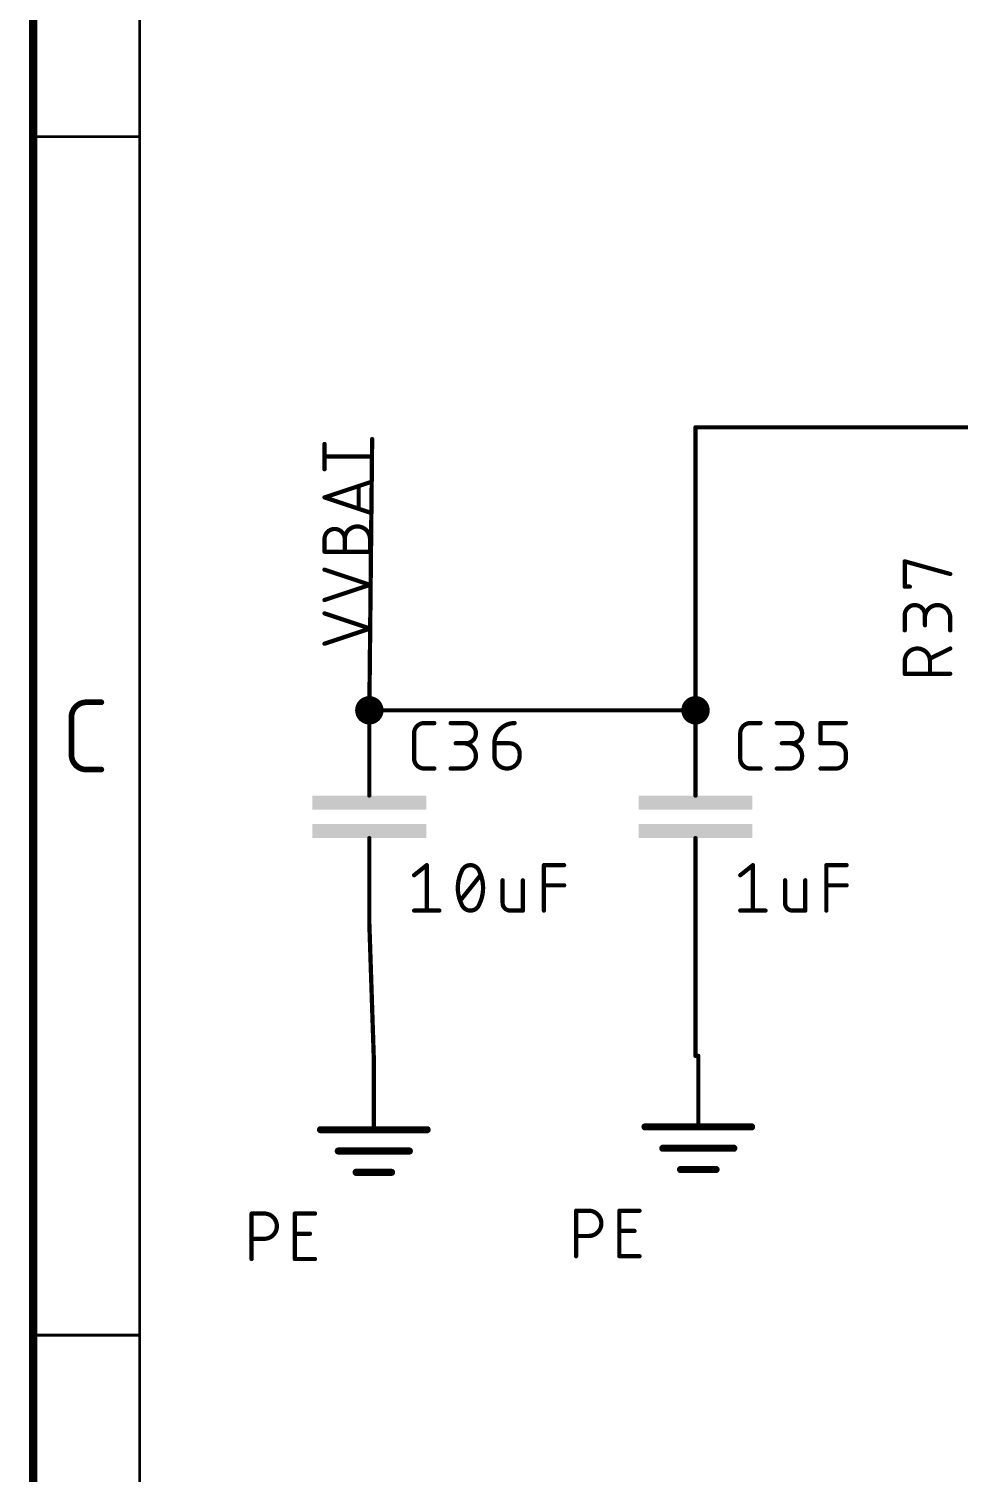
# Model space of a CAD drawing. Extents: x 3 to 264, y 2 to 181.
# Drawn here: x 3 to 36.2, y 43.9 to 95.6 of the extents above; entities that cross this region are included whole.
import ezdxf

# ---------------------------------------------------------------- set-up
doc = ezdxf.new("R2010")
doc.units = 0
for name, color, linetype in [('91', 122, 'CONTINUOUS'), ('94', 12, 'CONTINUOUS'), ('95', 251, 'CONTINUOUS'), ('96', 251, 'CONTINUOUS')]:
    doc.layers.add(name, color=color, linetype=linetype)

# ---------------------------------------------------------------- blocks, each defined once
blk = doc.blocks.new('RECT')
blk.add_solid([(-0.5, -0.5), (0.5, -0.5), (-0.5, 0.5), (0.5, 0.5)])

msp = doc.modelspace()

# ---------------------------------------------------------------- linework, layer by layer
at = {"layer": '91', "const_width": 0.1524}
for points in [[(37.46, 81.32), (26.78, 81.32)], [(26.78, 81.32), (26.78, 71.2)], [(15.12, 71.2), (15.22, 80.9)], [(15.12, 71.2), (26.78, 71.2)], [(15.12, 63.58), (15.28, 58.74)], [(26.78, 63.58), (26.78, 58.84)], [(26.78, 58.84), (26.88, 58.84)]]:
    msp.add_lwpolyline(points, dxfattribs=at)
at = {"layer": '91'}
for points, const_width in [([(26.78, 81.3581, 1), (26.78, 81.2819)], 0.0762), ([(26.8181, 81.32, 1), (26.7419, 81.32)], 0.0762), ([(15.2581, 80.8996, 1), (15.1819, 80.9004)], 0.0762), ([(15.12, 70.946, 1), (15.12, 71.454, 1), (15.12, 70.946)], 0.508), ([(26.78, 70.946, 1), (26.78, 71.454, 1), (26.78, 70.946)], 0.508), ([(15.12, 71.2381, 1), (15.12, 71.1619)], 0.0762), ([(15.0819, 71.2004, 1), (15.1581, 71.1996)], 0.0762), ([(26.7419, 71.2, 1), (26.8181, 71.2)], 0.0762), ([(26.78, 71.1619, 1), (26.78, 71.2381)], 0.0762), ([(15.1581, 63.5813, 1), (15.0819, 63.5787)], 0.0762), ([(26.8181, 63.58, 1), (26.7419, 63.58)], 0.0762), ([(26.78, 58.8781, 1), (26.78, 58.8019)], 0.0762), ([(26.88, 58.8019, 1), (26.88, 58.8781)], 0.0762), ([(15.2419, 58.7387, 1), (15.3181, 58.7413)], 0.0762), ([(26.7419, 58.84, 1), (26.8181, 58.84)], 0.0762)]:
    msp.add_lwpolyline(points, format="xyb", dxfattribs=dict(at, const_width=const_width))
at = {"layer": '94'}
for points, const_width in [([(3.1, 181.25), (3.1, 2.18)], 0.3), ([(6.91, 177.44), (6.91, 5.99)], 0.1), ([(3.1, 91.715), (6.91, 91.715)], 0.1), ([(5.005, 71.4871), (5.5398, 71.4871)], 0.2032), ([(4.4702, 69.6152), (4.4702, 70.9523)], 0.2032), ([(15.12, 71.2), (15.12, 68.66)], 0.1524), ([(26.78, 71.2), (26.78, 68.66)], 0.1524), ([(5.5398, 69.0804), (5.005, 69.0804)], 0.2032), ([(15.12, 68.66), (15.12, 68.152)], 0.1524), ([(26.78, 68.66), (26.78, 68.152)], 0.1524), ([(15.12, 66.12), (15.12, 66.628)], 0.1524), ([(26.78, 66.12), (26.78, 66.628)], 0.1524), ([(15.12, 63.58), (15.12, 66.12)], 0.1524), ([(26.78, 63.58), (26.78, 66.12)], 0.1524), ([(26.88, 58.84), (26.88, 56.3)], 0.1524), ([(15.28, 58.74), (15.28, 56.2)], 0.1524), ([(13.375, 56.2), (17.185, 56.2)], 0.254), ([(24.975, 56.3), (28.785, 56.3)], 0.254), ([(14.01, 55.438), (16.55, 55.438)], 0.254), ([(25.61, 55.538), (28.15, 55.538)], 0.254), ([(14.645, 54.676), (15.915, 54.676)], 0.254), ([(26.245, 54.776), (27.515, 54.776)], 0.254), ([(3.1, 48.8525), (6.91, 48.8525)], 0.1)]:
    msp.add_lwpolyline(points, dxfattribs=dict(at, const_width=const_width))
for points, const_width in [([(3.1, 91.74, 1), (3.1, 91.69)], 0.05), ([(6.91, 91.69, 1), (6.91, 91.74)], 0.05), ([(5.005, 71.4871, 0.4142), (4.4702, 70.9523)], 0.2032), ([(5.005, 71.5379, 1), (5.005, 71.4364)], 0.1016), ([(5.005, 71.4364, 1), (5.005, 71.5379)], 0.1016), ([(5.5398, 71.4364, 1), (5.5398, 71.5379)], 0.1016), ([(4.521, 70.9523, 1), (4.4194, 70.9523)], 0.1016), ([(4.4194, 70.9523, 1), (4.521, 70.9523)], 0.1016), ([(15.1581, 71.2, 1), (15.0819, 71.2)], 0.0762), ([(26.8181, 71.2, 1), (26.7419, 71.2)], 0.0762), ([(4.4702, 69.6152, 0.4142), (5.005, 69.0804)], 0.2032), ([(4.521, 69.6152, 1), (4.4194, 69.6152)], 0.1016), ([(4.4194, 69.6152, 1), (4.521, 69.6152)], 0.1016), ([(5.005, 69.1312, 1), (5.005, 69.0296)], 0.1016), ([(5.005, 69.0296, 1), (5.005, 69.1312)], 0.1016), ([(5.5398, 69.0296, 1), (5.5398, 69.1312)], 0.1016), ([(15.1581, 68.66, 1), (15.0819, 68.66)], 0.0762), ([(15.0819, 68.66, 1), (15.1581, 68.66)], 0.0762), ([(26.8181, 68.66, 1), (26.7419, 68.66)], 0.0762), ([(26.7419, 68.66, 1), (26.8181, 68.66)], 0.0762), ([(15.0819, 68.152, 1), (15.1581, 68.152)], 0.0762), ([(26.7419, 68.152, 1), (26.8181, 68.152)], 0.0762), ([(15.1581, 66.628, 1), (15.0819, 66.628)], 0.0762), ([(26.8181, 66.628, 1), (26.7419, 66.628)], 0.0762), ([(15.1581, 66.12, 1), (15.0819, 66.12)], 0.0762), ([(15.0819, 66.12, 1), (15.1581, 66.12)], 0.0762), ([(26.8181, 66.12, 1), (26.7419, 66.12)], 0.0762), ([(26.7419, 66.12, 1), (26.8181, 66.12)], 0.0762), ([(15.0819, 63.58, 1), (15.1581, 63.58)], 0.0762), ([(26.7419, 63.58, 1), (26.8181, 63.58)], 0.0762), ([(26.9181, 58.84, 1), (26.8419, 58.84)], 0.0762), ([(15.3181, 58.74, 1), (15.2419, 58.74)], 0.0762), ([(13.375, 56.2635, 1), (13.375, 56.1365)], 0.127), ([(17.185, 56.1365, 1), (17.185, 56.2635)], 0.127), ([(24.975, 56.3635, 1), (24.975, 56.2365)], 0.127), ([(26.8419, 56.3, 1), (26.9181, 56.3)], 0.0762), ([(28.785, 56.2365, 1), (28.785, 56.3635)], 0.127), ([(15.2419, 56.2, 1), (15.3181, 56.2)], 0.0762), ([(14.01, 55.5015, 1), (14.01, 55.3745)], 0.127), ([(16.55, 55.3745, 1), (16.55, 55.5015)], 0.127), ([(25.61, 55.6015, 1), (25.61, 55.4745)], 0.127), ([(28.15, 55.4745, 1), (28.15, 55.6015)], 0.127), ([(14.645, 54.7395, 1), (14.645, 54.6125)], 0.127), ([(15.915, 54.6125, 1), (15.915, 54.7395)], 0.127), ([(26.245, 54.8395, 1), (26.245, 54.7125)], 0.127), ([(27.515, 54.7125, 1), (27.515, 54.8395)], 0.127), ([(3.1, 48.8775, 1), (3.1, 48.8275)], 0.05), ([(6.91, 48.8275, 1), (6.91, 48.8775)], 0.05)]:
    msp.add_lwpolyline(points, format="xyb", dxfattribs=dict(at, const_width=const_width))
at = {"layer": '95', "const_width": 0.1524}
for points in [[(13.5182, 79.8207), (13.5182, 80.7238)], [(15.1438, 80.2722), (13.5182, 80.2722)], [(13.5182, 78.8133), (15.1438, 79.3552)], [(14.7374, 79.2197), (14.7374, 78.4069)], [(15.1438, 78.2715), (13.5182, 78.8133)], [(13.5182, 76.8719), (13.5182, 77.3234)], [(14.2407, 76.8719), (14.2407, 77.3234)], [(15.1438, 77.3234), (15.1438, 76.8719)], [(15.1438, 76.8719), (13.5182, 76.8719)], [(34.2596, 75.6233), (34.2596, 76.5264)], [(34.2596, 76.5264), (35.8852, 76.0748)], [(15.1438, 75.6871), (13.5182, 76.2289)], [(13.5182, 75.1452), (15.1438, 75.6871)], [(34.4402, 75.6233), (34.2596, 75.6233)], [(15.1438, 74.124), (13.5182, 74.6658)], [(34.2596, 74.0602), (34.2596, 74.602)], [(34.9821, 74.602), (34.9821, 74.2408)], [(35.8852, 74.0602), (35.8852, 74.5117)], [(13.5182, 73.5821), (15.1438, 74.124)], [(35.8852, 73.4093), (35.1627, 73.0481)], [(34.2596, 72.5062), (34.2596, 72.9578)], [(35.1627, 72.9578), (35.1627, 72.5062)], [(35.8852, 72.5062), (34.2596, 72.5062)], [(17.0814, 70.7428), (17.4427, 70.7428)], [(18.0267, 70.7428), (18.5686, 70.7428)], [(28.7414, 70.7428), (29.1027, 70.7428)], [(29.6867, 70.7428), (30.2286, 70.7428)], [(31.2499, 70.0203), (31.2499, 70.7428)], [(31.2499, 70.7428), (32.153, 70.7428)], [(16.7202, 69.4784), (16.7202, 70.3816)], [(28.3802, 69.4784), (28.3802, 70.3816)], [(18.5686, 70.0203), (18.2074, 70.0203)], [(19.5899, 70.0203), (20.1317, 70.0203)], [(19.5899, 69.5688), (19.5899, 70.0203)], [(20.493, 69.6591), (20.493, 69.5688)], [(30.2286, 70.0203), (29.8674, 70.0203)], [(31.7917, 70.0203), (31.2499, 70.0203)], [(32.153, 69.4784), (32.153, 69.6591)], [(17.4427, 69.1172), (17.0814, 69.1172)], [(18.0267, 69.1172), (18.4783, 69.1172)], [(29.1027, 69.1172), (28.7414, 69.1172)], [(29.6867, 69.1172), (30.1383, 69.1172)], [(31.2499, 69.1172), (31.7917, 69.1172)]]:
    msp.add_lwpolyline(points, dxfattribs=at)
at = {"layer": '95'}
for points, const_width in [([(13.5563, 80.7238, 1), (13.4801, 80.7238)], 0.0762), ([(13.5182, 80.3103, 1), (13.5182, 80.2341)], 0.0762), ([(15.1438, 80.2341, 1), (15.1438, 80.3103)], 0.0762), ([(13.4801, 79.8207, 1), (13.5563, 79.8207)], 0.0762), ([(14.7755, 79.2197, 1), (14.6993, 79.2197)], 0.0762), ([(15.1558, 79.319, 1), (15.1318, 79.3913)], 0.0762), ([(13.5302, 78.8495, 1), (13.5062, 78.7772)], 0.0762), ([(13.5062, 78.8495, 1), (13.5302, 78.7772)], 0.0762), ([(14.6993, 78.4069, 1), (14.7755, 78.4069)], 0.0762), ([(15.1318, 78.2353, 1), (15.1558, 78.3076)], 0.0762), ([(14.2407, 77.3234, 1), (13.5182, 77.3234)], 0.1524), ([(15.1438, 77.3234, 1), (14.2407, 77.3234)], 0.1524), ([(13.5563, 77.3234, 1), (13.4801, 77.3234)], 0.0762), ([(13.4801, 77.3234, 1), (13.5563, 77.3234)], 0.0762), ([(14.2788, 77.3234, 1), (14.2026, 77.3234)], 0.0762), ([(14.2026, 77.3234, 1), (14.2788, 77.3234)], 0.0762), ([(14.2026, 77.3234, 1), (14.2788, 77.3234)], 0.0762), ([(15.1819, 77.3234, 1), (15.1057, 77.3234)], 0.0762), ([(15.1057, 77.3234, 1), (15.1819, 77.3234)], 0.0762), ([(13.5182, 76.91, 1), (13.5182, 76.8338)], 0.0762), ([(13.4801, 76.8719, 1), (13.5563, 76.8719)], 0.0762), ([(14.2026, 76.8719, 1), (14.2788, 76.8719)], 0.0762), ([(15.1057, 76.8719, 1), (15.1819, 76.8719)], 0.0762), ([(15.1438, 76.8338, 1), (15.1438, 76.91)], 0.0762), ([(34.2977, 76.5264, 1), (34.2215, 76.5264)], 0.0762), ([(34.2698, 76.5631, 1), (34.2494, 76.4897)], 0.0762), ([(13.5302, 76.2651, 1), (13.5062, 76.1928)], 0.0762), ([(35.875, 76.0381, 1), (35.8954, 76.1116)], 0.0762), ([(15.1558, 75.6509, 1), (15.1318, 75.7232)], 0.0762), ([(15.1318, 75.6509, 1), (15.1558, 75.7232)], 0.0762), ([(34.2596, 75.6614, 1), (34.2596, 75.5852)], 0.0762), ([(34.2215, 75.6233, 1), (34.2977, 75.6233)], 0.0762), ([(34.4402, 75.5852, 1), (34.4402, 75.6614)], 0.0762), ([(13.5062, 75.1814, 1), (13.5302, 75.1091)], 0.0762), ([(34.9821, 74.602, 1), (34.2596, 74.602)], 0.1524), ([(35.8852, 74.5117, 1), (34.9821, 74.5117)], 0.1524), ([(13.5302, 74.702, 1), (13.5062, 74.6297)], 0.0762), ([(34.2977, 74.602, 1), (34.2215, 74.602)], 0.0762), ([(34.2215, 74.602, 1), (34.2977, 74.602)], 0.0762), ([(35.0202, 74.602, 1), (34.944, 74.602)], 0.0762), ([(34.944, 74.602, 1), (35.0202, 74.602)], 0.0762), ([(34.944, 74.5117, 1), (35.0202, 74.5117)], 0.0762), ([(35.9233, 74.5117, 1), (35.8471, 74.5117)], 0.0762), ([(35.8471, 74.5117, 1), (35.9233, 74.5117)], 0.0762), ([(15.1558, 74.0878, 1), (15.1318, 74.1601)], 0.0762), ([(15.1318, 74.0878, 1), (15.1558, 74.1601)], 0.0762), ([(34.2215, 74.0602, 1), (34.2977, 74.0602)], 0.0762), ([(34.944, 74.2408, 1), (35.0202, 74.2408)], 0.0762), ([(35.8471, 74.0602, 1), (35.9233, 74.0602)], 0.0762), ([(13.5062, 73.6182, 1), (13.5302, 73.5459)], 0.0762), ([(35.1627, 72.9578, 1), (34.2596, 72.9578)], 0.1524), ([(35.9022, 73.3752, 1), (35.8682, 73.4434)], 0.0762), ([(34.2977, 72.9578, 1), (34.2215, 72.9578)], 0.0762), ([(34.2215, 72.9578, 1), (34.2977, 72.9578)], 0.0762), ([(35.2008, 72.9578, 1), (35.1246, 72.9578)], 0.0762), ([(35.1246, 72.9578, 1), (35.2008, 72.9578)], 0.0762), ([(35.1457, 73.0821, 1), (35.1798, 73.014)], 0.0762), ([(34.2596, 72.5443, 1), (34.2596, 72.4681)], 0.0762), ([(34.2215, 72.5062, 1), (34.2977, 72.5062)], 0.0762), ([(35.1246, 72.5062, 1), (35.2008, 72.5062)], 0.0762), ([(35.8852, 72.4681, 1), (35.8852, 72.5443)], 0.0762), ([(17.0814, 70.7428, 0.4142), (16.7202, 70.3816)], 0.1524), ([(17.0814, 70.7809, 1), (17.0814, 70.7047)], 0.0762), ([(17.0814, 70.7047, 1), (17.0814, 70.7809)], 0.0762), ([(17.4427, 70.7047, 1), (17.4427, 70.7809)], 0.0762), ([(18.0267, 70.7809, 1), (18.0267, 70.7047)], 0.0762), ([(18.5686, 70.0203, 1), (18.5686, 70.7428)], 0.1524), ([(18.5686, 70.7809, 1), (18.5686, 70.7047)], 0.0762), ([(18.5686, 70.7047, 1), (18.5686, 70.7809)], 0.0762), ([(20.3124, 70.7428, 0.4142), (19.5899, 70.0203)], 0.1524), ([(20.3124, 70.7047, 1), (20.3124, 70.7809)], 0.0762), ([(28.7414, 70.7428, 0.4142), (28.3802, 70.3816)], 0.1524), ([(28.7414, 70.7809, 1), (28.7414, 70.7047)], 0.0762), ([(28.7414, 70.7047, 1), (28.7414, 70.7809)], 0.0762), ([(29.1027, 70.7047, 1), (29.1027, 70.7809)], 0.0762), ([(29.6867, 70.7809, 1), (29.6867, 70.7047)], 0.0762), ([(30.2286, 70.0203, 1), (30.2286, 70.7428)], 0.1524), ([(30.2286, 70.7809, 1), (30.2286, 70.7047)], 0.0762), ([(30.2286, 70.7047, 1), (30.2286, 70.7809)], 0.0762), ([(31.288, 70.7428, 1), (31.2118, 70.7428)], 0.0762), ([(31.2499, 70.7809, 1), (31.2499, 70.7047)], 0.0762), ([(32.153, 70.7047, 1), (32.153, 70.7809)], 0.0762), ([(16.7583, 70.3816, 1), (16.6821, 70.3816)], 0.0762), ([(16.6821, 70.3816, 1), (16.7583, 70.3816)], 0.0762), ([(28.4183, 70.3816, 1), (28.3421, 70.3816)], 0.0762), ([(28.3421, 70.3816, 1), (28.4183, 70.3816)], 0.0762), ([(18.2074, 70.0584, 1), (18.2074, 69.9822)], 0.0762), ([(18.4783, 69.1172, 1), (18.4783, 70.0203)], 0.1524), ([(18.4783, 70.0584, 1), (18.4783, 69.9822)], 0.0762), ([(18.5686, 70.0584, 1), (18.5686, 69.9822)], 0.0762), ([(18.5686, 69.9822, 1), (18.5686, 70.0584)], 0.0762), ([(19.5899, 70.0584, 1), (19.5899, 69.9822)], 0.0762), ([(19.628, 70.0203, 1), (19.5518, 70.0203)], 0.0762), ([(19.5518, 70.0203, 1), (19.628, 70.0203)], 0.0762), ([(20.493, 69.6591, 0.4142), (20.1317, 70.0203)], 0.1524), ([(20.1317, 70.0584, 1), (20.1317, 69.9822)], 0.0762), ([(20.1317, 69.9822, 1), (20.1317, 70.0584)], 0.0762), ([(20.5311, 69.6591, 1), (20.4549, 69.6591)], 0.0762), ([(29.8674, 70.0584, 1), (29.8674, 69.9822)], 0.0762), ([(30.1383, 69.1172, 1), (30.1383, 70.0203)], 0.1524), ([(30.1383, 70.0584, 1), (30.1383, 69.9822)], 0.0762), ([(30.2286, 70.0584, 1), (30.2286, 69.9822)], 0.0762), ([(30.2286, 69.9822, 1), (30.2286, 70.0584)], 0.0762), ([(31.2499, 70.0584, 1), (31.2499, 69.9822)], 0.0762), ([(31.2118, 70.0203, 1), (31.288, 70.0203)], 0.0762), ([(32.153, 69.6591, 0.4142), (31.7917, 70.0203)], 0.1524), ([(31.7917, 70.0584, 1), (31.7917, 69.9822)], 0.0762), ([(31.7917, 69.9822, 1), (31.7917, 70.0584)], 0.0762), ([(32.1911, 69.6591, 1), (32.1149, 69.6591)], 0.0762), ([(16.7202, 69.4784, 0.4142), (17.0814, 69.1172)], 0.1524), ([(16.7583, 69.4784, 1), (16.6821, 69.4784)], 0.0762), ([(16.6821, 69.4784, 1), (16.7583, 69.4784)], 0.0762), ([(19.5899, 69.5688, 1), (20.493, 69.5688)], 0.1524), ([(19.628, 69.5688, 1), (19.5518, 69.5688)], 0.0762), ([(19.5518, 69.5688, 1), (19.628, 69.5688)], 0.0762), ([(20.4549, 69.6591, 1), (20.5311, 69.6591)], 0.0762), ([(20.5311, 69.5688, 1), (20.4549, 69.5688)], 0.0762), ([(20.4549, 69.5688, 1), (20.5311, 69.5688)], 0.0762), ([(28.3802, 69.4784, 0.4142), (28.7414, 69.1172)], 0.1524), ([(28.4183, 69.4784, 1), (28.3421, 69.4784)], 0.0762), ([(28.3421, 69.4784, 1), (28.4183, 69.4784)], 0.0762), ([(31.7917, 69.1172, 0.4142), (32.153, 69.4784)], 0.1524), ([(32.1149, 69.6591, 1), (32.1911, 69.6591)], 0.0762), ([(32.1911, 69.4784, 1), (32.1149, 69.4784)], 0.0762), ([(32.1149, 69.4784, 1), (32.1911, 69.4784)], 0.0762), ([(17.0814, 69.1553, 1), (17.0814, 69.0791)], 0.0762), ([(17.0814, 69.0791, 1), (17.0814, 69.1553)], 0.0762), ([(17.4427, 69.0791, 1), (17.4427, 69.1553)], 0.0762), ([(18.0267, 69.1553, 1), (18.0267, 69.0791)], 0.0762), ([(18.4783, 69.1553, 1), (18.4783, 69.0791)], 0.0762), ([(18.4783, 69.0791, 1), (18.4783, 69.1553)], 0.0762), ([(28.7414, 69.1553, 1), (28.7414, 69.0791)], 0.0762), ([(28.7414, 69.0791, 1), (28.7414, 69.1553)], 0.0762), ([(29.1027, 69.0791, 1), (29.1027, 69.1553)], 0.0762), ([(29.6867, 69.1553, 1), (29.6867, 69.0791)], 0.0762), ([(30.1383, 69.1553, 1), (30.1383, 69.0791)], 0.0762), ([(30.1383, 69.0791, 1), (30.1383, 69.1553)], 0.0762), ([(31.2499, 69.1553, 1), (31.2499, 69.0791)], 0.0762), ([(31.7917, 69.1553, 1), (31.7917, 69.0791)], 0.0762), ([(31.7917, 69.0791, 1), (31.7917, 69.1553)], 0.0762)]:
    msp.add_lwpolyline(points, format="xyb", dxfattribs=dict(at, const_width=const_width))
at = {"layer": '96', "const_width": 0.1524}
for points in [[(16.7202, 65.3016), (17.1718, 65.6628)], [(17.1718, 65.6628), (17.1718, 64.0372)], [(21.3604, 64.0372), (21.3604, 65.6628)], [(21.3604, 65.6628), (22.0829, 65.6628)], [(28.3802, 65.3016), (28.8318, 65.6628)], [(28.8318, 65.6628), (28.8318, 64.0372)], [(31.4573, 64.0372), (31.4573, 65.6628)], [(31.4573, 65.6628), (32.1798, 65.6628)], [(18.3736, 64.3984), (19.0961, 65.3016)], [(19.8847, 65.1209), (19.8847, 64.3081)], [(20.6071, 64.0372), (20.6071, 65.1209)], [(29.9815, 65.1209), (29.9815, 64.3081)], [(30.704, 64.0372), (30.704, 65.1209)], [(21.3604, 64.9403), (22.0829, 64.9403)], [(31.4573, 64.9403), (32.1798, 64.9403)], [(16.7202, 64.0372), (17.6233, 64.0372)], [(20.1556, 64.0372), (20.6071, 64.0372)], [(28.3802, 64.0372), (29.2833, 64.0372)], [(30.2525, 64.0372), (30.704, 64.0372)], [(10.9112, 51.5772), (10.9112, 53.2028)], [(10.9112, 53.2028), (11.3628, 53.2028)], [(12.4562, 51.5772), (12.4562, 53.2028)], [(12.4562, 53.2028), (13.1787, 53.2028)], [(22.5112, 51.6772), (22.5112, 53.3028)], [(22.5112, 53.3028), (22.9628, 53.3028)], [(24.0562, 51.6772), (24.0562, 53.3028)], [(24.0562, 53.3028), (24.7787, 53.3028)], [(11.3628, 52.2997), (10.9112, 52.2997)], [(12.4562, 52.4803), (12.9981, 52.4803)], [(22.9628, 52.3997), (22.5112, 52.3997)], [(24.0562, 52.5803), (24.5981, 52.5803)], [(13.1787, 51.5772), (12.4562, 51.5772)], [(24.7787, 51.6772), (24.0562, 51.6772)]]:
    msp.add_lwpolyline(points, dxfattribs=at)
at = {"layer": '96'}
for points, const_width in [([(17.2099, 65.6628, 1), (17.1337, 65.6628)], 0.0762), ([(17.1956, 65.633, 1), (17.148, 65.6926)], 0.0762), ([(18.7349, 65.6628, 0.3205), (18.4188, 65.437)], 0.1524), ([(19.051, 65.437, 0.3205), (18.7349, 65.6628)], 0.1524), ([(18.7349, 65.7009, 1), (18.7349, 65.6247)], 0.0762), ([(18.7349, 65.6247, 1), (18.7349, 65.7009)], 0.0762), ([(21.3985, 65.6628, 1), (21.3223, 65.6628)], 0.0762), ([(21.3604, 65.7009, 1), (21.3604, 65.6247)], 0.0762), ([(22.0829, 65.6247, 1), (22.0829, 65.7009)], 0.0762), ([(28.8699, 65.6628, 1), (28.7937, 65.6628)], 0.0762), ([(28.8556, 65.633, 1), (28.808, 65.6926)], 0.0762), ([(31.4954, 65.6628, 1), (31.4192, 65.6628)], 0.0762), ([(31.4573, 65.7009, 1), (31.4573, 65.6247)], 0.0762), ([(32.1798, 65.6247, 1), (32.1798, 65.7009)], 0.0762), ([(16.6964, 65.3313, 1), (16.744, 65.2718)], 0.0762), ([(18.4188, 65.437, 0.1139), (18.2833, 64.85)], 0.1524), ([(18.3827, 65.4494, 1), (18.4548, 65.4247)], 0.0762), ([(18.453, 65.4203, 1), (18.3845, 65.4537)], 0.0762), ([(19.0852, 65.4537, 1), (19.0167, 65.4203)], 0.0762), ([(19.1864, 64.85, 0.1139), (19.051, 65.437)], 0.1524), ([(19.0149, 65.4247, 1), (19.087, 65.4494)], 0.0762), ([(19.1259, 65.2778, 1), (19.0664, 65.3254)], 0.0762), ([(19.9228, 65.1209, 1), (19.8466, 65.1209)], 0.0762), ([(20.6452, 65.1209, 1), (20.569, 65.1209)], 0.0762), ([(28.3564, 65.3313, 1), (28.404, 65.2718)], 0.0762), ([(30.0196, 65.1209, 1), (29.9434, 65.1209)], 0.0762), ([(30.7421, 65.1209, 1), (30.6659, 65.1209)], 0.0762), ([(18.2833, 64.85, 0.1139), (18.4188, 64.263)], 0.1524), ([(18.3214, 64.85, 1), (18.2452, 64.85)], 0.0762), ([(18.2452, 64.85, 1), (18.3214, 64.85)], 0.0762), ([(19.051, 64.263, 0.1139), (19.1864, 64.85)], 0.1524), ([(19.2245, 64.85, 1), (19.1483, 64.85)], 0.0762), ([(19.1483, 64.85, 1), (19.2245, 64.85)], 0.0762), ([(21.3604, 64.9784, 1), (21.3604, 64.9022)], 0.0762), ([(22.0829, 64.9022, 1), (22.0829, 64.9784)], 0.0762), ([(31.4573, 64.9784, 1), (31.4573, 64.9022)], 0.0762), ([(32.1798, 64.9022, 1), (32.1798, 64.9784)], 0.0762), ([(16.7202, 64.0753, 1), (16.7202, 63.9991)], 0.0762), ([(17.1337, 64.0372, 1), (17.2099, 64.0372)], 0.0762), ([(17.6233, 63.9991, 1), (17.6233, 64.0753)], 0.0762), ([(18.3439, 64.4222, 1), (18.4034, 64.3746)], 0.0762), ([(18.4548, 64.2753, 1), (18.3827, 64.2506)], 0.0762), ([(18.4188, 64.263, 0.3205), (18.7349, 64.0372)], 0.1524), ([(18.3845, 64.2463, 1), (18.453, 64.2797)], 0.0762), ([(18.7349, 64.0372, 0.3205), (19.051, 64.263)], 0.1524), ([(18.7349, 64.0753, 1), (18.7349, 63.9991)], 0.0762), ([(18.7349, 63.9991, 1), (18.7349, 64.0753)], 0.0762), ([(19.0167, 64.2797, 1), (19.0852, 64.2463)], 0.0762), ([(19.087, 64.2506, 1), (19.0149, 64.2753)], 0.0762), ([(19.8847, 64.3081, 0.4142), (20.1556, 64.0372)], 0.1524), ([(19.9228, 64.3081, 1), (19.8466, 64.3081)], 0.0762), ([(19.8466, 64.3081, 1), (19.9228, 64.3081)], 0.0762), ([(20.1556, 64.0753, 1), (20.1556, 63.9991)], 0.0762), ([(20.1556, 63.9991, 1), (20.1556, 64.0753)], 0.0762), ([(20.569, 64.0372, 1), (20.6452, 64.0372)], 0.0762), ([(20.6071, 63.9991, 1), (20.6071, 64.0753)], 0.0762), ([(21.3223, 64.0372, 1), (21.3985, 64.0372)], 0.0762), ([(28.3802, 64.0753, 1), (28.3802, 63.9991)], 0.0762), ([(28.7937, 64.0372, 1), (28.8699, 64.0372)], 0.0762), ([(29.2833, 63.9991, 1), (29.2833, 64.0753)], 0.0762), ([(29.9815, 64.3081, 0.4142), (30.2525, 64.0372)], 0.1524), ([(30.0196, 64.3081, 1), (29.9434, 64.3081)], 0.0762), ([(29.9434, 64.3081, 1), (30.0196, 64.3081)], 0.0762), ([(30.2525, 64.0753, 1), (30.2525, 63.9991)], 0.0762), ([(30.2525, 63.9991, 1), (30.2525, 64.0753)], 0.0762), ([(30.6659, 64.0372, 1), (30.7421, 64.0372)], 0.0762), ([(30.704, 63.9991, 1), (30.704, 64.0753)], 0.0762), ([(31.4192, 64.0372, 1), (31.4954, 64.0372)], 0.0762), ([(10.9493, 53.2028, 1), (10.8731, 53.2028)], 0.0762), ([(10.9112, 53.2409, 1), (10.9112, 53.1647)], 0.0762), ([(11.3628, 52.2997, 1), (11.3628, 53.2028)], 0.1524), ([(11.3628, 53.2409, 1), (11.3628, 53.1647)], 0.0762), ([(11.3628, 53.1647, 1), (11.3628, 53.2409)], 0.0762), ([(12.4943, 53.2028, 1), (12.4181, 53.2028)], 0.0762), ([(12.4562, 53.2409, 1), (12.4562, 53.1647)], 0.0762), ([(13.1787, 53.1647, 1), (13.1787, 53.2409)], 0.0762), ([(22.5493, 53.3028, 1), (22.4731, 53.3028)], 0.0762), ([(22.5112, 53.3409, 1), (22.5112, 53.2647)], 0.0762), ([(22.9628, 52.3997, 1), (22.9628, 53.3028)], 0.1524), ([(22.9628, 53.3409, 1), (22.9628, 53.2647)], 0.0762), ([(22.9628, 53.2647, 1), (22.9628, 53.3409)], 0.0762), ([(24.0943, 53.3028, 1), (24.0181, 53.3028)], 0.0762), ([(24.0562, 53.3409, 1), (24.0562, 53.2647)], 0.0762), ([(24.7787, 53.2647, 1), (24.7787, 53.3409)], 0.0762), ([(10.9112, 52.3378, 1), (10.9112, 52.2616)], 0.0762), ([(11.3628, 52.3378, 1), (11.3628, 52.2616)], 0.0762), ([(11.3628, 52.2616, 1), (11.3628, 52.3378)], 0.0762), ([(12.4562, 52.5184, 1), (12.4562, 52.4422)], 0.0762), ([(12.9981, 52.4422, 1), (12.9981, 52.5184)], 0.0762), ([(22.5112, 52.4378, 1), (22.5112, 52.3616)], 0.0762), ([(22.9628, 52.4378, 1), (22.9628, 52.3616)], 0.0762), ([(22.9628, 52.3616, 1), (22.9628, 52.4378)], 0.0762), ([(24.0562, 52.6184, 1), (24.0562, 52.5422)], 0.0762), ([(24.5981, 52.5422, 1), (24.5981, 52.6184)], 0.0762), ([(12.4562, 51.6153, 1), (12.4562, 51.5391)], 0.0762), ([(13.1787, 51.5391, 1), (13.1787, 51.6153)], 0.0762), ([(22.4731, 51.6772, 1), (22.5493, 51.6772)], 0.0762), ([(24.0562, 51.7153, 1), (24.0562, 51.6391)], 0.0762), ([(24.0181, 51.6772, 1), (24.0943, 51.6772)], 0.0762), ([(24.7787, 51.6391, 1), (24.7787, 51.7153)], 0.0762), ([(10.8731, 51.5772, 1), (10.9493, 51.5772)], 0.0762), ([(12.4181, 51.5772, 1), (12.4943, 51.5772)], 0.0762)]:
    msp.add_lwpolyline(points, format="xyb", dxfattribs=dict(at, const_width=const_width))

# ---------------------------------------------------------------- block references
at = {"layer": '94', "xscale": 4.064, "yscale": 0.508}
for p in [(15.12, 67.898), (26.78, 67.898), (15.12, 66.882), (26.78, 66.882)]:
    msp.add_blockref('RECT', p, dxfattribs=at)

doc.saveas('drawing.dxf')
